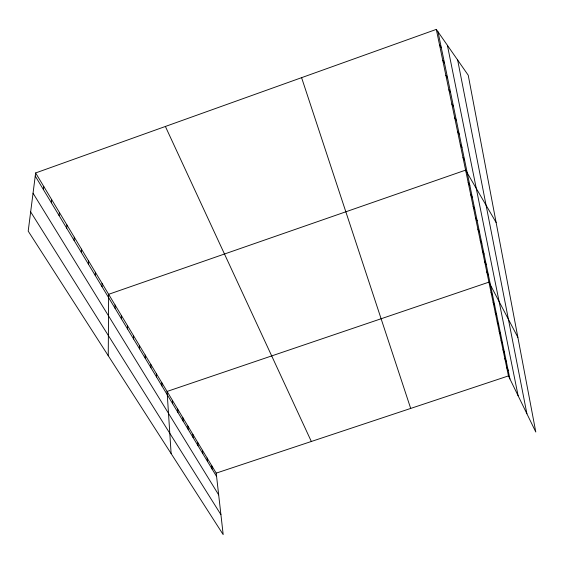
<?xml version="1.0" encoding="UTF-8"?>
<svg xmlns="http://www.w3.org/2000/svg" width="564" height="564" viewBox="0 0 564 564"><rect width="100%" height="100%" fill="white"/><g stroke="black" fill="none" stroke-linecap="round" stroke-linejoin="round"><path stroke-width="0.85" d="M108.246 355.722L108.64 294.309L465.61 170.131L496.116 222.484M102.028 286.702L102.077 283.396M95.281 275.528L95.365 272.236M88.379 264.1L88.499 260.822M81.322 252.404L81.47 249.14M74.095 240.426L74.279 237.19M66.693 228.173L66.919 224.951M59.114 215.617L59.382 212.416M51.352 202.751L51.662 199.585M43.393 189.574L43.745 186.43M35.638 172.951L28.2 231.127L223.182 534.609L216.209 473.125L35.638 172.951L436.31 29.391L468.226 75.209L535.8 432.003L508.446 375.906L436.31 29.391M216.209 473.125L508.446 375.906M439.575 45.071L441.274 47.566M442.761 60.355L444.453 62.9M445.863 75.266L447.548 77.853M448.888 89.81L450.573 92.44M451.842 104.002L453.519 106.674M30.66 211.895L220.912 514.629M454.725 117.862L456.396 120.562M33.05 193.198L218.677 494.889M457.545 131.391L459.209 134.126M35.243 176.06L216.59 476.502M460.294 144.603L461.951 147.373M462.981 157.518L464.637 160.31M468.176 182.468L469.812 185.316M470.686 194.531L472.322 197.4M473.14 206.325L474.768 209.216M475.544 217.859L477.165 220.771M477.891 229.153L479.506 232.079M480.197 240.201L481.797 243.147M482.446 251.015L484.046 253.983M484.652 261.611L486.238 264.587M486.81 271.982L488.389 274.971M517.879 337.371L488.925 282.141L167.071 391.444L171.118 453.576M491.061 292.399L492.626 295.409M493.147 302.438L494.713 305.469M495.199 312.28L496.75 315.311M497.208 321.917L498.752 324.963M499.175 331.364L500.705 334.417M501.1 340.628L502.63 343.68M502.989 349.708L504.512 352.768M504.843 358.612L506.359 361.672M506.662 367.34L508.164 370.407M165.386 126.463L311.335 441.478M301.592 77.663L410.691 408.428M438.016 31.838L509.941 378.98M447.4 45.31L518.119 395.745M457.651 60.031L526.903 413.757M211.712 465.652L212.078 469.029M207.129 458.031L207.481 461.408M202.455 450.269L202.793 453.646M197.696 442.352L198.02 445.736M192.839 434.28L193.149 437.664M187.89 426.053L188.186 429.437M182.842 417.656L183.117 421.047M177.688 409.097L177.949 412.481M172.436 400.355L172.676 403.746M161.755 382.611L161.96 385.987M156.334 373.594L156.517 376.978M150.799 364.4L150.962 367.777M145.152 355.01L145.293 358.38M139.386 345.422L139.498 348.792M133.499 335.636L133.59 338.992M127.485 325.639L127.549 328.988M121.338 315.417L121.373 318.759M115.063 304.983L115.07 308.311"/></g></svg>
